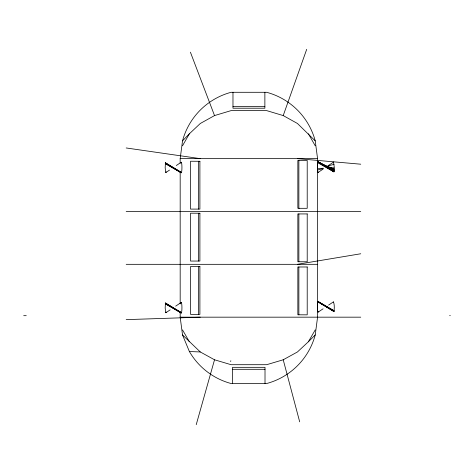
<?xml version="1.0" encoding="UTF-8"?>
<svg xmlns="http://www.w3.org/2000/svg" width="474" height="474" viewBox="0 0 474 474"><rect width="100%" height="100%" fill="white"/><g stroke="black" fill="none" stroke-linecap="round" stroke-linejoin="round"><path stroke-width="0.71" d="M230.708 361.591L230.814 360.714M180.179 163.044L180.179 158.648L182.52 140.867L189.381 133.781L200.301 123.483L214.526 115.579L231.093 110.614L266.655 110.614L283.221 115.579L297.447 123.483L315.228 140.867L317.568 158.648L317.568 317.171L315.228 334.952A68.694 68.694 0 0 1 266.655 383.525L231.093 383.525A68.694 68.694 0 0 1 189.381 351.518L182.52 334.952L180.179 317.171L180.179 311.987M166.066 171.807L165.853 172.542L165.165 167.82L165.45 162.76L181.471 172.5L165.331 162.973L181.299 172.773L165.236 163.5L181.115 172.684M166.066 312.005L165.853 312.745L165.165 308.023L165.45 302.963L181.471 312.704L165.331 303.176L181.299 312.976L165.236 303.704L181.115 312.887M333.305 162.819L333.524 162.078L334.206 166.801L333.921 171.861L317.9 162.12L318.255 161.942L334.206 170.308L319.743 163.044M318.344 172.127A5.285 0.687 -90 0 1 317.55 170.059L317.467 168.827A5.285 0.687 -90 0 1 317.74 162.73L317.9 162.12M196.23 424.668L214.526 359.784L200.301 351.963L182.52 334.952M283.221 115.579L306.696 49.332M333.406 302.009C334.531 303.929 334.437 308.746 333.921 311.578L317.9 301.837L334.04 311.371L318.078 301.571L334.14 310.837L318.255 301.66M182.52 145.773L189.381 133.781M214.526 359.784L231.093 364.702L266.655 364.702L283.221 359.784L297.447 351.963L308.367 341.772L315.228 329.904M308.367 341.772L315.228 334.952M165.853 172.542L169.538 170.071M176.292 165.527L181.204 162.227M318.167 172.394L323.078 169.094M328.606 165.379L333.524 162.078M165.853 312.745L170.148 309.86M175.676 306.145L181.204 302.43M318.167 312.111L323.078 308.811M328.606 305.096L333.524 301.796M317.55 170.059L323.238 168.537M327.807 165.924L334.04 164.377M297.447 264.32L360.75 253.768M317.467 168.827L323.203 168.211M126.191 319.636L200.301 317.171M232.977 106.478L264.871 106.478M180.179 158.648L317.568 158.648M299.189 208.264L297.85 208.264L297.85 160.449L307.211 160.449L307.211 208.311L298.869 208.311L298.869 160.449M126.191 211.44L360.75 211.44M126.191 264.32L317.568 264.32M23.7 315.678L26.242 315.678M449.654 315.654L450.3 315.654M180.179 317.171L360.75 317.171M232.562 369.299L265.013 369.299M189.381 351.518L200.301 351.963M297.447 158.648L360.75 164.2M126.191 147.965L200.301 158.648M327.913 166.99L334.241 168.074M330.864 168.163L334.241 169.271L319.085 162.671M317.74 162.73L333.921 171.861M334.04 171.653L318.078 161.847L334.14 171.12L318.255 161.942L318.427 162.381M333.921 311.578L333.655 311.009M165.45 162.76L165.716 163.334M165.45 302.963L165.716 303.538M182.52 329.904L189.381 341.772M308.367 133.781L315.228 145.773M190.406 52.181L214.526 115.579M333.655 171.292L333.791 171.736M283.221 359.784L299.687 421.836M298.869 213.934L298.869 261.79M298.869 266.981L298.869 314.843M265.013 383.525L265.013 367.326L232.562 367.326L232.562 383.525M264.871 92.294L264.871 108.208L232.977 108.208L232.977 92.294M198.553 161.284L198.553 209.099M198.553 213.235L198.553 261.05M198.553 266.554L198.553 314.369M180.179 171.843L180.179 303.923M182.52 140.867A68.694 68.694 0 0 1 231.093 92.294L266.655 92.294A68.694 68.694 0 0 1 315.228 140.867M180.867 303.313A5.285 0.687 -90 0 1 181.939 307.353A5.285 0.687 -90 0 1 180.944 312.443M180.867 163.109A5.285 0.687 -90 0 1 181.939 167.15A5.285 0.687 -90 0 1 180.944 172.24M318.344 311.845A5.285 0.687 -90 0 1 317.432 306.5A5.285 0.687 -90 0 1 318.427 302.098M199.898 161.284L190.536 161.237L190.536 209.099L199.898 209.099L199.898 161.284M199.898 213.235L190.536 213.187L190.536 261.05L199.898 261.05L199.898 213.235M307.211 213.934L297.85 213.934L297.85 261.743L307.211 261.79L307.211 213.934M199.898 266.554L190.536 266.507L190.536 314.369L199.898 314.369L199.898 266.554M307.211 266.981L297.85 266.981L297.85 314.795L307.211 314.843L307.211 266.981"/></g></svg>
